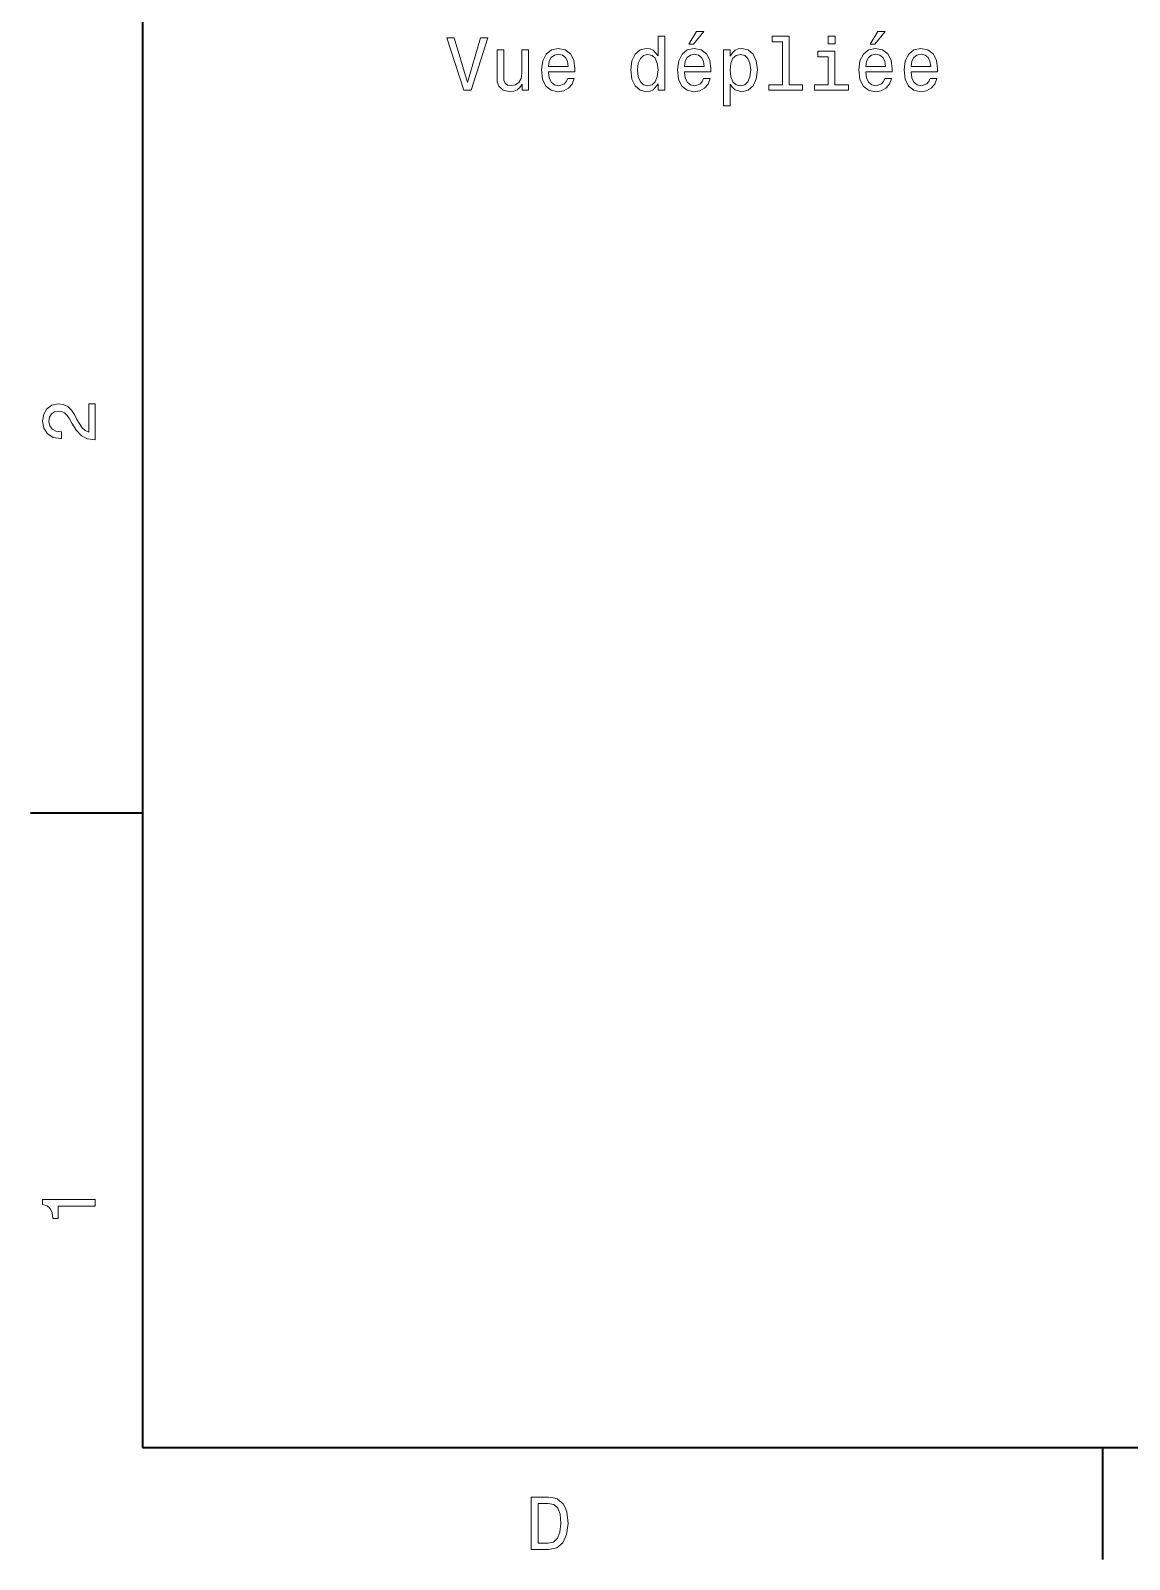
# Model space of a CAD drawing. Extents: x 0 to 297, y 0 to 210.
# Drawn here: x 2.5 to 76.1, y 2.5 to 104.9 of the extents above; entities that cross this region are included whole.
import ezdxf

# ---------------------------------------------------------------- set-up
doc = ezdxf.new("R2010")
doc.units = 0

msp = doc.modelspace()

# ---------------------------------------------------------------- linework, layer by layer
at = {"color": 7, "lineweight": 35}
for p, q in [((10, 200), (10, 10)), ((10, 10), (287, 10))]:
    msp.add_line(p, q, dxfattribs=at)
at = {"color": 7, "lineweight": 35, "ltscale": 0.1875}
for p, q in [((10, 52.5), (2.5, 52.5)), ((74.300003, 10), (74.300003, 2.5))]:
    msp.add_line(p, q, dxfattribs=at)
at = {"color": 7, "lineweight": 13}
for points in [[(44.531719, 101.357018), (44.531719, 100.938431), (44.975525, 100.938431), (44.975525, 104.559471), (44.536762, 104.559471), (44.536762, 103.233101), (44.198868, 103.616386), (43.992096, 103.707161), (43.755062, 103.742462), (43.326385, 103.641602), (42.993534, 103.359177), (42.776676, 102.905289), (42.701027, 102.295059), (42.776676, 101.68483), (42.993534, 101.225891), (43.326385, 100.938431), (43.755062, 100.842613), (43.992096, 100.877914), (44.203911, 100.968689)], [(46.599442, 104.014801), (46.896996, 104.014801), (47.598, 104.872147), (47.103767, 104.872147)], [(52.858089, 104.186272), (52.858089, 101.31163), (51.945267, 101.31163), (51.945267, 100.938431), (54.209675, 100.938431), (54.209675, 101.31163), (53.301895, 101.31163), (53.301895, 104.559471), (52.162125, 104.559471), (52.162125, 104.186272)], [(56.383305, 104.559471), (55.914284, 104.559471), (55.914284, 104.055145), (56.383305, 104.055145)], [(58.743534, 104.014801), (59.041084, 104.014801), (59.742096, 104.872147), (59.247856, 104.872147)], [(32.644833, 104.443474), (31.767309, 101.462929), (30.864573, 104.443474), (30.385466, 104.443474), (31.515148, 100.938431), (32.01947, 100.938431), (33.12394, 104.443474)], [(35.847282, 103.646645), (35.403477, 103.646645), (35.403477, 102.083244), (35.353043, 101.720131), (35.206791, 101.457886), (34.979847, 101.296501), (34.682297, 101.246071), (34.445263, 101.286415), (34.293968, 101.407448), (34.208233, 101.61422), (34.188061, 101.906731), (34.188061, 103.646645), (33.744255, 103.646645), (33.744255, 101.866386), (33.759384, 101.508316), (33.855206, 101.210762), (34.147713, 100.938431), (34.616734, 100.842613), (34.868896, 100.877914), (35.085754, 100.968689), (35.272354, 101.125031), (35.423649, 101.351974), (35.423649, 100.938431), (35.847282, 100.938431)], [(37.183735, 102.163933), (38.958954, 102.163933), (38.963997, 102.370705), (38.883305, 102.950676), (38.6614, 103.384399), (38.308376, 103.646645), (37.839355, 103.742462), (37.380421, 103.641602), (37.027397, 103.359177), (36.800449, 102.900246), (36.719761, 102.295059), (36.795406, 101.674744), (37.022354, 101.220848), (37.370335, 100.938431), (37.824226, 100.842613), (38.217598, 100.908173), (38.540363, 101.079643), (38.777397, 101.351974), (38.913563, 101.715088), (38.474804, 101.715088), (38.384026, 101.513359), (38.252899, 101.362061), (37.8797, 101.241028), (37.592239, 101.296501), (37.375378, 101.473015), (37.234169, 101.760475), (37.183735, 102.148804)], [(46.291805, 102.163933), (48.067024, 102.163933), (48.072067, 102.370705), (47.991371, 102.950676), (47.76947, 103.384399), (47.416443, 103.646645), (46.947426, 103.742462), (46.488491, 103.641602), (46.135468, 103.359177), (45.90852, 102.900246), (45.827827, 102.295059), (45.903477, 101.674744), (46.130424, 101.220848), (46.478405, 100.938431), (46.932297, 100.842613), (47.325668, 100.908173), (47.648434, 101.079643), (47.885468, 101.351974), (48.021633, 101.715088), (47.58287, 101.715088), (47.492096, 101.513359), (47.36097, 101.362061), (46.98777, 101.241028), (46.70031, 101.296501), (46.483448, 101.473015), (46.342239, 101.760475), (46.291805, 102.148804)], [(49.358086, 103.228058), (49.358086, 103.646645), (48.914284, 103.646645), (48.914284, 99.889442), (49.358086, 99.889442), (49.358086, 101.351974), (49.514427, 101.114944), (49.690941, 100.958603), (50.134743, 100.842613), (50.558376, 100.938431), (50.891228, 101.225891), (51.108086, 101.679787), (51.188782, 102.295059), (51.108086, 102.905289), (50.891228, 103.359177), (50.558376, 103.641602), (50.134743, 103.742462), (49.89267, 103.712204), (49.685898, 103.616386), (49.509384, 103.455002)], [(56.368176, 101.31163), (56.368176, 103.555862), (55.228405, 103.555862), (55.228405, 103.177628), (55.92437, 103.177628), (55.92437, 101.31163), (55.01659, 101.31163), (55.01659, 100.938431), (57.286041, 100.938431), (57.286041, 101.31163)], [(58.435898, 102.163933), (60.211113, 102.163933), (60.216156, 102.370705), (60.135468, 102.950676), (59.913563, 103.384399), (59.560539, 103.646645), (59.091515, 103.742462), (58.632584, 103.641602), (58.279556, 103.359177), (58.052612, 102.900246), (57.97192, 102.295059), (58.047569, 101.674744), (58.274513, 101.220848), (58.622498, 100.938431), (59.076385, 100.842613), (59.469757, 100.908173), (59.792526, 101.079643), (60.029556, 101.351974), (60.165726, 101.715088), (59.726963, 101.715088), (59.636185, 101.513359), (59.505062, 101.362061), (59.131863, 101.241028), (58.844398, 101.296501), (58.627541, 101.473015), (58.486328, 101.760475), (58.435898, 102.148804)], [(61.47192, 102.163933), (63.247135, 102.163933), (63.252178, 102.370705), (63.171486, 102.950676), (62.949585, 103.384399), (62.596558, 103.646645), (62.127541, 103.742462), (61.668606, 103.641602), (61.315582, 103.359177), (61.088634, 102.900246), (61.007942, 102.295059), (61.083591, 101.674744), (61.310535, 101.220848), (61.65852, 100.938431), (62.112411, 100.842613), (62.505783, 100.908173), (62.828548, 101.079643), (63.065578, 101.351974), (63.201748, 101.715088), (62.762985, 101.715088), (62.672207, 101.513359), (62.541084, 101.362061), (62.167885, 101.241028), (61.880421, 101.296501), (61.663563, 101.473015), (61.522354, 101.760475), (61.47192, 102.148804)], [(37.183735, 102.537132), (37.239212, 102.885117), (37.375378, 103.142319), (37.582153, 103.29866), (37.854485, 103.354134), (38.121777, 103.29866), (38.328548, 103.142319), (38.454628, 102.885117), (38.500019, 102.537132)], [(43.830711, 103.344048), (44.123219, 103.273445), (44.345119, 103.076759), (44.476242, 102.748947), (44.526676, 102.295059), (44.476242, 101.836128), (44.345119, 101.508316), (44.123219, 101.306587), (43.830711, 101.241028), (43.553333, 101.306587), (43.341518, 101.508316), (43.200306, 101.841171), (43.154919, 102.295059), (43.200306, 102.743904), (43.341518, 103.071716), (43.553333, 103.273445)], [(46.291805, 102.537132), (46.347282, 102.885117), (46.483448, 103.142319), (46.69022, 103.29866), (46.962555, 103.354134), (47.229847, 103.29866), (47.436619, 103.142319), (47.562698, 102.885117), (47.608086, 102.537132)], [(50.059097, 101.241028), (49.761547, 101.306587), (49.544685, 101.508316), (49.40852, 101.836128), (49.363129, 102.295059), (49.40852, 102.748947), (49.544685, 103.076759), (49.761547, 103.273445), (50.059097, 103.344048), (50.331429, 103.273445), (50.54829, 103.071716), (50.684456, 102.743904), (50.73489, 102.295059), (50.684456, 101.841171), (50.54829, 101.508316), (50.331429, 101.306587)], [(58.435898, 102.537132), (58.491371, 102.885117), (58.627541, 103.142319), (58.834312, 103.29866), (59.106647, 103.354134), (59.37394, 103.29866), (59.580711, 103.142319), (59.706791, 102.885117), (59.752182, 102.537132)], [(61.47192, 102.537132), (61.527397, 102.885117), (61.663563, 103.142319), (61.870335, 103.29866), (62.14267, 103.354134), (62.409962, 103.29866), (62.616734, 103.142319), (62.742813, 102.885117), (62.7882, 102.537132)], [(6.833213, 77.519447), (6.833213, 79.925072), (6.399496, 79.925072), (6.399496, 78.023773), (6.162464, 78.129684), (5.965778, 78.311241), (5.607709, 78.871033), (5.456412, 79.168587), (5.239553, 79.501442), (4.987392, 79.738472), (4.689842, 79.874641), (4.351945, 79.925072), (3.928314, 79.839333), (3.595461, 79.602303), (3.383646, 79.239189), (3.307997, 78.770172), (3.393732, 78.286018), (3.630764, 77.91787), (4.009006, 77.680832), (4.508286, 77.600143), (4.578891, 77.600143), (4.578891, 78.059074), (4.538545, 78.059074), (4.195605, 78.104462), (3.943444, 78.240631), (3.782061, 78.457489), (3.726585, 78.744957), (3.777017, 79.03746), (3.903098, 79.254318), (4.099784, 79.395531), (4.346902, 79.445961), (4.578891, 79.41066), (4.775577, 79.314842), (4.947046, 79.153458), (5.098343, 78.931557), (5.259727, 78.634003), (5.572406, 78.139771), (5.90526, 77.791786), (6.308718, 77.585014), (6.818084, 77.519447)], [(6.833213, 26.159222), (6.833213, 26.618156), (3.307997, 26.618156), (3.307997, 26.275217), (3.615634, 26.184439), (3.822406, 26.002882), (3.943444, 25.725506), (3.98379, 25.34222), (4.341859, 25.34222), (4.341859, 26.159222)], [(37.194958, 6.666787), (36.029972, 6.666787), (36.029972, 3.166787), (37.194958, 3.166787), (37.744667, 3.277738), (38.153168, 3.615634), (38.405331, 4.165346), (38.496109, 4.916787), (38.415417, 5.683357), (38.314552, 5.985951), (38.173344, 6.228026), (37.764839, 6.555836), (37.497551, 6.636527)], [(37.159653, 6.248199), (37.542938, 6.17255), (37.805187, 5.940562), (37.961525, 5.527017), (38.011959, 4.916787), (37.956482, 4.326729), (37.800144, 3.913184), (37.532852, 3.666066), (37.159653, 3.585375), (36.498989, 3.585375), (36.498989, 6.248199)]]:
    msp.add_lwpolyline(points, close=True, dxfattribs=at)

doc.saveas('drawing.dxf')
